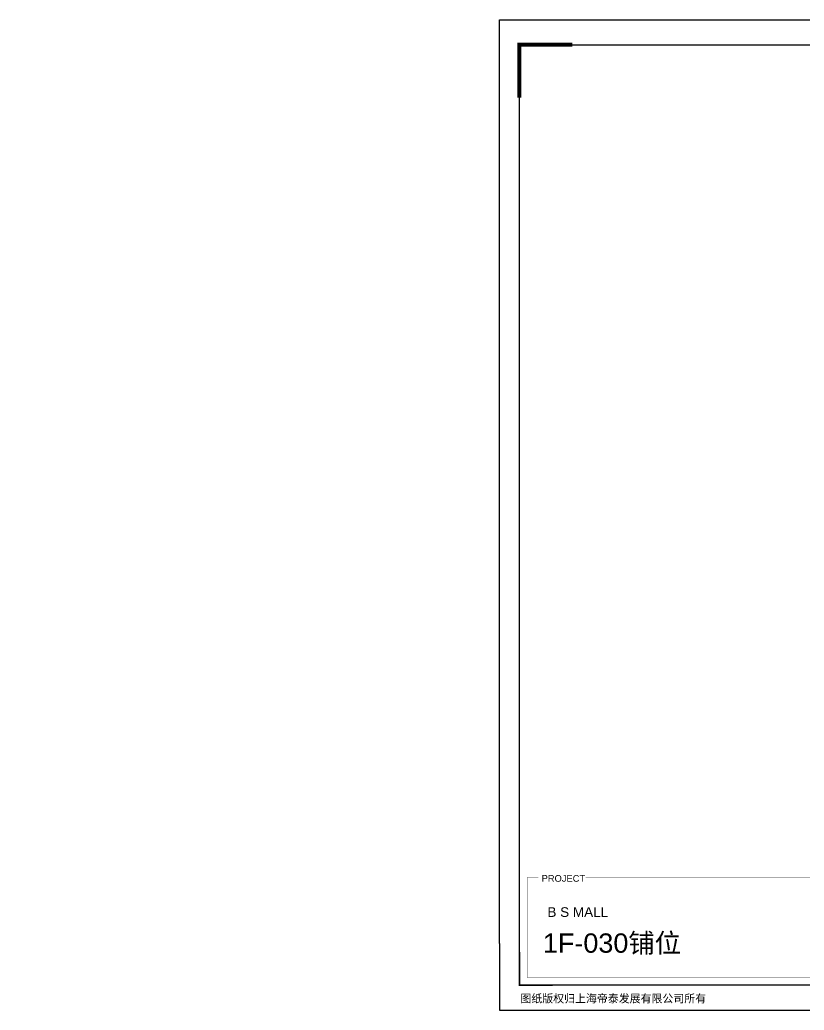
# Model space of a CAD drawing. Header units: inches. Extents: x -47015 to 48746, y -20711 to 28113.
# Drawn here: x -47015 to -19599, y -20711 to 13931 of the extents above; entities that cross this region are included whole.
import ezdxf

# ---------------------------------------------------------------- set-up
doc = ezdxf.new("R2010")
doc.units = ezdxf.units.IN
doc.header["$MEASUREMENT"] = 0
doc.layers.add('DIM', color=3, linetype='Continuous')
doc.styles.get("Standard").update_dxf_attribs({"font": 'arial.ttf'})
doc.dimstyles.new('DIM-200MM', dxfattribs={"dimtxt": 200, "dimasz": 120, "dimexe": 10, "dimexo": 10, "dimgap": 0.7, "dimtad": 1, "dimdec": 0, "dimrnd": 5, "dimzin": 1, "dimdsep": 46, "dimtxsty": 'Standard', "dimblk": 'OBLIQUE', "dimcen": 0.5, "dimdle": 1, "dimclrd": 256, "dimclre": 256, "dimclrt": 7, "dimaunit": 1, "dimadec": 0, "dimazin": 0, "dimtfac": 1, "dimtdec": 0, "dimtix": 1, "dimtmove": 2, "dimatfit": 3, "dimfxl": 0, "dimtolj": 1, "dimtzin": 1, "dimarcsym": 0})

# ---------------------------------------------------------------- blocks, each defined once
blk = doc.blocks.new('_Oblique')
at = {"color": 0, "linetype": 'ByBlock', "lineweight": -2}
blk.add_line((-0.5, -0.5), (0.5, 0.5), dxfattribs=at)
blk = doc.blocks.new('*D146')
at = {"layer": 'DEFPOINTS', "color": 0, "transparency": 16777216}
for p in [(-5102, 7987), (5598, 7987), (-47015, -413)]:
    blk.add_point(p, dxfattribs=at)
at = {"layer": 'DIM', "lineweight": -2, "transparency": 16777216}
for p, q in [((5098, 7987), (5608, 7987)), ((5598, -414), (5598, 7988)), ((5098, -413), (5608, -413))]:
    blk.add_line(p, q, dxfattribs=at)
at = {"layer": 'DIM', "lineweight": -2, "transparency": 16777216, "xscale": 120, "yscale": 120, "zscale": 120}
for p, rotation in [((5598, 7987), 90), ((5598, -413), 270)]:
    blk.add_blockref('_Oblique', p, dxfattribs=dict(at, rotation=rotation))
at = {"layer": 'DIM', "color": 7, "transparency": 16777216, "insert": (5495, 3787), "char_height": 200, "attachment_point": 5, "rotation": 90}
blk.add_mtext('\\A1;8400', dxfattribs=at)

msp = doc.modelspace()

# ---------------------------------------------------------------- linework, layer by layer
for points in [[(-30253, -18378.2), (-30253, 13931), (16403, 13931)], [(-30253, -18378.2), (-30253, -20711), (16403, -20711)]]:
    msp.add_lwpolyline(points)
for points, const_width in [([(-29553.1, 11203.7), (-29553.1, 13056.2), (-27700.6, 13056.2)], 140), ([(-27232.8, -16067.8), (-18064.5, -16067.8), (-18064.5, -19566.2), (-29283.1, -19566.2), (-29283.1, -16067.8), (-28892.1, -16067.8)], 5.83), ([(-29553.1, -18669.8), (-29553.1, -19836.2), (-28386.7, -19836.2)], 58.3)]:
    msp.add_lwpolyline(points, dxfattribs=dict(const_width=const_width))
msp.add_lwpolyline([(-29553.1, 13056.2), (18036, 13056.2), (18036, -19836.2), (-29553.1, -19836.2)], close=True)

# ---------------------------------------------------------------- texts
for s, height, p in [('PROJECT', 233.28, (-28776.2, -16218.7)), ('图纸版权归上海帝泰发展有限公司所有', 279.936, (-29517.4, -20444))]:
    msp.add_text(s, height=height).set_placement(p)
at = {"insert": (-28573.5, -17110.4), "char_height": 337.5, "attachment_point": 1}
msp.add_mtext_dynamic_manual_height_columns('B S MALL', width=9190.911, gutter_width=1.35, heights=[0], dxfattribs=at)
msp.add_attdef('1F-030铺位', (-28731.6, -18700.6), '###############', height=675)

# ---------------------------------------------------------------- dimensions: what is measured, and where the dimension line sits
at = {"layer": 'DIM'}
dim = msp.add_linear_dim(base=(5598.2, 7987.4), p1=(-47015, -412.6), p2=(-5101.8, 7987.4), angle=90, dimstyle='DIM-200MM', dxfattribs=at)
dim.commit()
dim.dimension.update_dxf_attribs({"geometry": '*D146', "text_midpoint": (5495.4, 3787.4)})

doc.saveas('drawing.dxf')
